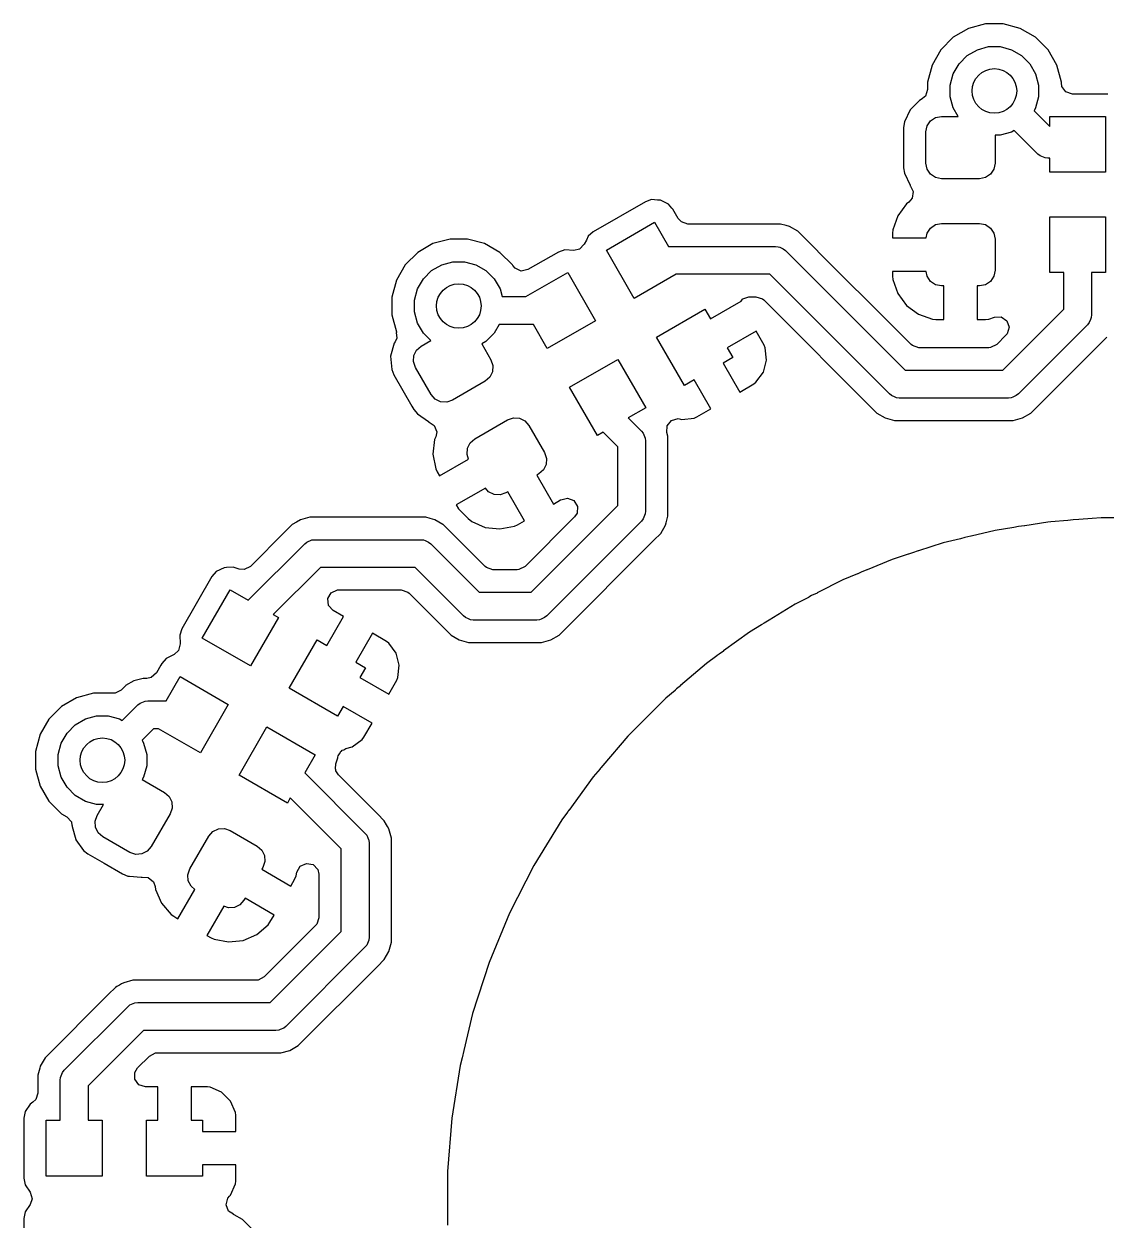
# Model space of a CAD drawing. Extents: x 0.79 to 7.64, y -5.35 to -0.98.
# Drawn here: x 3.8228 to 4.2049, y -4.8896 to -4.4674 of the extents above; entities that cross this region are included whole.
import ezdxf

# ---------------------------------------------------------------- set-up
doc = ezdxf.new("R2010")
doc.units = 0
doc.header["$MEASUREMENT"] = 0
doc.layers.add('BLACK', color=7, linetype='CONTINUOUS')

msp = doc.modelspace()

# ---------------------------------------------------------------- linework, layer by layer
at = {"layer": 'BLACK', "linetype": 'CONTINUOUS'}
for p, q in [((4.15638, -4.46899), (4.15099, -4.4721)), ((4.16239, -4.46737), (4.15638, -4.46899)), ((4.16862, -4.46737), (4.16239, -4.46737)), ((4.17463, -4.46899), (4.16862, -4.46737)), ((4.18002, -4.4721), (4.17463, -4.46899)), ((4.15099, -4.4721), (4.14659, -4.4765)), ((4.18442, -4.4765), (4.18002, -4.4721)), ((4.14659, -4.4765), (4.14348, -4.48189)), ((4.15301, -4.48143), (4.15592, -4.47852)), ((4.15592, -4.47852), (4.15948, -4.47647)), ((4.15948, -4.47647), (4.16345, -4.4754)), ((4.16345, -4.4754), (4.16756, -4.4754)), ((4.16756, -4.4754), (4.17153, -4.47647)), ((4.17153, -4.47647), (4.17509, -4.47852)), ((4.17509, -4.47852), (4.178, -4.48143)), ((4.18754, -4.48189), (4.18442, -4.4765)), ((4.14348, -4.48189), (4.14186, -4.4879)), ((4.15096, -4.48499), (4.15301, -4.48143)), ((4.178, -4.48143), (4.18006, -4.48499)), ((4.18915, -4.4879), (4.18754, -4.48189)), ((4.14989, -4.48896), (4.15096, -4.48499)), ((4.18006, -4.48499), (4.18112, -4.48896)), ((4.14186, -4.49056), (4.14112, -4.49285)), ((4.14186, -4.4879), (4.14186, -4.49056)), ((4.14989, -4.49307), (4.14989, -4.48896)), ((4.18112, -4.48896), (4.18112, -4.49307)), ((4.18915, -4.48821), (4.18915, -4.4879)), ((4.18915, -4.4879), (4.18915, -4.4879)), ((4.18934, -4.48941), (4.18915, -4.48821)), ((4.19075, -4.49136), (4.18934, -4.48941)), ((4.19305, -4.49211), (4.19075, -4.49136)), ((4.13904, -4.49436), (4.1357, -4.4977)), ((4.13961, -4.49409), (4.13904, -4.49436)), ((4.14112, -4.49285), (4.13961, -4.49409)), ((4.15096, -4.49704), (4.14989, -4.49307)), ((4.18112, -4.49307), (4.18006, -4.49704)), ((4.2055, -4.49211), (4.19305, -4.49211)), ((4.1357, -4.4977), (4.1337, -4.50199)), ((4.14295, -4.50161), (4.14474, -4.50042)), ((4.14474, -4.50042), (4.14685, -4.5)), ((4.14685, -4.5), (4.15266, -4.5)), ((4.15266, -4.5), (4.15096, -4.49704)), ((4.18006, -4.49704), (4.17948, -4.49803)), ((4.17948, -4.49803), (4.18504, -4.50359)), ((4.18504, -4.50359), (4.18504, -4.5)), ((4.18504, -4.5), (4.20472, -4.5)), ((4.20472, -4.5), (4.20472, -4.51969)), ((4.1337, -4.50199), (4.13344, -4.50394)), ((4.13344, -4.50394), (4.13344, -4.51811)), ((4.1337, -4.50199), (4.1337, -4.50199)), ((4.14134, -4.50551), (4.14176, -4.5034)), ((4.14176, -4.5034), (4.14295, -4.50161)), ((4.14134, -4.51654), (4.14134, -4.50551)), ((4.16756, -4.50663), (4.16575, -4.50663)), ((4.16575, -4.50663), (4.16575, -4.51654)), ((4.17153, -4.50556), (4.16756, -4.50663)), ((4.17252, -4.50499), (4.17153, -4.50556)), ((4.18085, -4.51332), (4.17252, -4.50499)), ((4.14176, -4.51864), (4.14134, -4.51654)), ((4.16575, -4.51654), (4.16533, -4.51864)), ((4.1816, -4.51393), (4.18085, -4.51332)), ((4.18285, -4.51445), (4.1816, -4.51393)), ((4.1816, -4.51393), (4.1816, -4.51393)), ((4.18337, -4.51467), (4.18285, -4.51445)), ((4.18433, -4.51476), (4.18337, -4.51467)), ((4.18337, -4.51467), (4.18337, -4.51467)), ((4.18504, -4.51476), (4.18433, -4.51476)), ((4.18504, -4.51969), (4.18504, -4.51476)), ((4.13344, -4.51811), (4.13344, -4.51811)), ((4.13344, -4.51811), (4.1337, -4.52006)), ((4.1337, -4.52006), (4.1337, -4.52006)), ((4.1337, -4.52006), (4.1357, -4.52434)), ((4.14295, -4.52043), (4.14176, -4.51864)), ((4.14474, -4.52163), (4.14295, -4.52043)), ((4.16413, -4.52043), (4.16235, -4.52163)), ((4.16533, -4.51864), (4.16413, -4.52043)), ((4.20472, -4.51969), (4.18504, -4.51969)), ((4.1357, -4.52434), (4.1357, -4.52434)), ((4.1357, -4.52434), (4.1357, -4.52434)), ((4.1357, -4.52434), (4.13576, -4.5244)), ((4.13576, -4.5244), (4.1358, -4.52449)), ((4.1358, -4.52449), (4.1359, -4.52462)), ((4.1359, -4.52462), (4.13588, -4.52464)), ((4.13588, -4.52464), (4.13685, -4.52655)), ((4.14685, -4.52205), (4.14474, -4.52163)), ((4.16024, -4.52205), (4.14685, -4.52205)), ((4.16235, -4.52163), (4.16024, -4.52205)), ((4.04447, -4.5294), (4.04225, -4.53016)), ((4.04656, -4.52954), (4.04447, -4.5294)), ((4.04447, -4.5294), (4.04447, -4.5294)), ((4.0476, -4.52961), (4.04656, -4.52954)), ((4.05042, -4.531), (4.0476, -4.52961)), ((4.13647, -4.52892), (4.13531, -4.53029)), ((4.13685, -4.52655), (4.13647, -4.52892)), ((4.04225, -4.53016), (4.02385, -4.54078)), ((4.05161, -4.53235), (4.05042, -4.531)), ((4.05197, -4.53276), (4.05161, -4.53235)), ((4.05243, -4.53357), (4.05197, -4.53276)), ((4.05387, -4.53607), (4.05243, -4.53357)), ((4.13446, -4.53092), (4.13136, -4.53512)), ((4.13531, -4.53029), (4.13446, -4.53092)), ((4.13446, -4.53092), (4.13446, -4.53092)), ((4.02847, -4.54723), (4.04552, -4.53738)), ((4.04552, -4.53738), (4.05044, -4.54591)), ((4.05496, -4.53727), (4.05387, -4.53607)), ((4.05725, -4.53801), (4.05496, -4.53727)), ((4.08992, -4.53801), (4.05725, -4.53801)), ((4.09191, -4.53855), (4.08992, -4.53801)), ((4.08992, -4.53801), (4.08992, -4.53801)), ((4.13136, -4.53512), (4.12964, -4.54005)), ((4.14295, -4.53941), (4.14474, -4.53821)), ((4.14474, -4.53821), (4.14685, -4.5378)), ((4.14685, -4.5378), (4.16024, -4.5378)), ((4.16024, -4.5378), (4.16235, -4.53821)), ((4.16235, -4.53821), (4.16413, -4.53941)), ((4.18504, -4.55512), (4.18504, -4.53543)), ((4.18504, -4.53543), (4.20472, -4.53543)), ((4.20472, -4.53543), (4.20472, -4.55512)), ((4.02209, -4.54233), (4.02143, -4.54366)), ((4.02385, -4.54078), (4.02209, -4.54233)), ((4.09318, -4.53889), (4.09191, -4.53855)), ((4.0961, -4.54057), (4.09318, -4.53889)), ((4.09318, -4.53889), (4.09318, -4.53889)), ((4.11025, -4.55472), (4.0961, -4.54057)), ((4.0961, -4.54057), (4.0961, -4.54057)), ((4.0961, -4.54057), (4.0961, -4.54057)), ((4.12964, -4.54005), (4.12953, -4.54122)), ((4.12953, -4.54122), (4.12953, -4.54291)), ((4.14142, -4.54291), (4.14176, -4.5412)), ((4.14176, -4.5412), (4.14295, -4.53941)), ((4.16413, -4.53941), (4.16533, -4.5412)), ((4.16533, -4.5412), (4.16575, -4.54331)), ((3.96725, -4.5449), (3.96186, -4.54801)), ((3.97327, -4.54329), (3.96725, -4.5449)), ((3.97949, -4.54329), (3.97327, -4.54329)), ((3.9855, -4.5449), (3.97949, -4.54329)), ((3.99089, -4.54801), (3.9855, -4.5449)), ((4.01901, -4.54689), (4.01694, -4.54733)), ((4.02069, -4.54516), (4.01901, -4.54689)), ((4.02143, -4.54366), (4.02069, -4.54516)), ((4.05044, -4.54591), (4.08823, -4.54591)), ((4.08823, -4.54591), (4.08919, -4.546)), ((4.08919, -4.546), (4.08919, -4.546)), ((4.08919, -4.546), (4.08971, -4.54622)), ((4.08971, -4.54622), (4.09096, -4.54674)), ((4.09096, -4.54674), (4.09096, -4.54674)), ((4.09096, -4.54674), (4.09171, -4.54735)), ((4.12953, -4.54291), (4.12953, -4.54291)), ((4.12953, -4.54291), (4.14142, -4.54291)), ((4.16575, -4.54331), (4.16575, -4.55433)), ((3.96186, -4.54801), (3.95746, -4.55241)), ((3.9953, -4.55241), (3.99089, -4.54801)), ((4.01156, -4.54788), (4.00077, -4.5541)), ((4.01378, -4.54712), (4.01156, -4.54788)), ((4.01694, -4.54733), (4.01378, -4.54712)), ((4.01378, -4.54712), (4.01378, -4.54712)), ((4.03832, -4.56427), (4.02847, -4.54723)), ((4.09171, -4.54735), (4.13393, -4.58957)), ((3.95746, -4.55241), (3.95435, -4.5578)), ((3.96388, -4.55734), (3.96679, -4.55444)), ((3.96679, -4.55444), (3.97035, -4.55238)), ((3.97035, -4.55238), (3.97432, -4.55132)), ((3.97432, -4.55132), (3.97843, -4.55132)), ((3.97843, -4.55132), (3.9824, -4.55238)), ((3.9824, -4.55238), (3.98596, -4.55444)), ((3.98596, -4.55444), (3.98887, -4.55734)), ((3.99545, -4.55268), (3.9953, -4.55241)), ((3.99622, -4.55363), (3.99545, -4.55268)), ((3.99842, -4.5546), (3.99622, -4.55363)), ((4.00077, -4.5541), (3.99842, -4.5546)), ((4.00007, -4.56362), (4.01483, -4.5551)), ((4.01483, -4.5551), (4.02468, -4.57215)), ((4.12385, -4.56833), (4.11025, -4.55472)), ((4.14142, -4.55472), (4.12953, -4.55472)), ((4.12953, -4.55472), (4.12953, -4.55472)), ((4.12953, -4.55472), (4.12953, -4.55642)), ((4.14176, -4.55644), (4.14142, -4.55472)), ((4.16575, -4.55433), (4.16533, -4.55644)), ((4.18996, -4.55512), (4.18504, -4.55512)), ((4.18996, -4.56804), (4.18996, -4.55512)), ((4.20472, -4.55512), (4.1998, -4.55512)), ((4.1998, -4.55512), (4.1998, -4.57008)), ((3.95435, -4.5578), (3.95274, -4.56382)), ((3.96183, -4.5609), (3.96388, -4.55734)), ((3.98887, -4.55734), (3.99093, -4.5609)), ((4.05308, -4.55575), (4.03832, -4.56427)), ((4.08619, -4.55575), (4.05308, -4.55575)), ((4.12841, -4.59797), (4.08619, -4.55575)), ((4.12953, -4.55642), (4.12964, -4.55759)), ((4.12964, -4.55759), (4.12964, -4.55759)), ((4.12964, -4.55759), (4.13136, -4.56252)), ((4.14295, -4.55823), (4.14176, -4.55644)), ((4.14474, -4.55942), (4.14295, -4.55823)), ((4.14685, -4.55984), (4.14474, -4.55942)), ((4.16235, -4.55942), (4.16024, -4.55984)), ((4.16413, -4.55823), (4.16235, -4.55942)), ((4.16533, -4.55644), (4.16413, -4.55823)), ((3.96076, -4.56487), (3.96183, -4.5609)), ((3.99093, -4.5609), (3.99166, -4.56362)), ((3.99166, -4.56362), (4.00007, -4.56362)), ((4.0777, -4.56405), (4.07874, -4.56365)), ((4.07874, -4.56365), (4.07894, -4.56364)), ((4.07894, -4.56364), (4.08131, -4.56364)), ((4.08131, -4.56364), (4.0836, -4.56439)), ((4.13136, -4.56252), (4.13446, -4.56672)), ((4.14764, -4.55984), (4.14685, -4.55984)), ((4.14764, -4.57165), (4.14764, -4.55984)), ((4.16024, -4.55984), (4.15945, -4.55984)), ((4.15945, -4.55984), (4.15945, -4.57165)), ((3.95274, -4.56382), (3.95274, -4.57004)), ((3.96076, -4.56898), (3.96076, -4.56487)), ((4.06521, -4.57148), (4.07602, -4.56524)), ((4.07602, -4.56524), (4.07649, -4.56451)), ((4.07649, -4.56451), (4.07659, -4.56447)), ((4.07659, -4.56447), (4.07665, -4.56439)), ((4.07665, -4.56439), (4.0777, -4.56405)), ((4.0836, -4.56439), (4.08406, -4.56479)), ((4.08406, -4.56479), (4.12402, -4.60474)), ((4.13446, -4.56672), (4.13446, -4.56672)), ((4.13446, -4.56672), (4.13866, -4.56982)), ((3.95274, -4.57004), (3.95435, -4.57605)), ((3.96183, -4.57296), (3.96076, -4.56898)), ((4.02468, -4.57215), (4.00763, -4.58199)), ((4.04619, -4.57791), (4.06324, -4.56807)), ((4.06324, -4.56807), (4.06521, -4.57148)), ((4.13606, -4.58053), (4.12385, -4.56833)), ((4.13866, -4.56982), (4.14359, -4.57154)), ((4.14359, -4.57154), (4.14476, -4.57165)), ((4.14476, -4.57165), (4.14764, -4.57165)), ((4.14764, -4.57165), (4.14764, -4.57165)), ((4.15945, -4.57165), (4.15945, -4.57165)), ((4.15945, -4.57165), (4.16232, -4.57165)), ((4.16232, -4.57165), (4.16349, -4.57154)), ((4.16349, -4.57154), (4.16553, -4.57083)), ((4.16349, -4.57154), (4.16349, -4.57154)), ((4.16553, -4.57083), (4.16794, -4.57078)), ((4.16794, -4.57078), (4.16992, -4.57215)), ((4.16843, -4.58957), (4.18996, -4.56804)), ((4.16992, -4.57215), (4.17071, -4.57442)), ((4.19945, -4.57165), (4.19897, -4.57281)), ((4.19971, -4.57104), (4.19945, -4.57165)), ((4.1998, -4.57008), (4.19971, -4.57104)), ((4.19971, -4.57104), (4.19971, -4.57104)), ((3.95441, -4.5763), (3.95431, -4.57633)), ((3.95431, -4.57633), (3.95446, -4.57828)), ((3.95435, -4.57605), (3.95435, -4.57605)), ((3.95435, -4.57605), (3.95441, -4.5763)), ((3.96388, -4.57652), (3.96183, -4.57296)), ((3.99063, -4.57347), (3.98887, -4.57652)), ((4.00271, -4.57347), (3.99063, -4.57347)), ((4.00763, -4.58199), (4.00271, -4.57347)), ((4.08134, -4.5758), (4.07111, -4.58171)), ((4.08419, -4.58074), (4.08134, -4.5758)), ((4.17071, -4.57442), (4.17002, -4.57673)), ((4.19836, -4.57356), (4.17395, -4.59797)), ((4.19897, -4.57281), (4.19836, -4.57356)), ((4.19897, -4.57281), (4.19897, -4.57281)), ((3.95352, -4.58011), (3.9523, -4.58467)), ((3.95387, -4.57961), (3.95352, -4.58011)), ((3.95352, -4.58011), (3.95352, -4.58011)), ((3.95446, -4.57828), (3.95387, -4.57961)), ((3.9631, -4.58108), (3.96649, -4.57913)), ((3.96649, -4.57913), (3.96388, -4.57652)), ((3.98596, -4.57942), (3.98446, -4.58029)), ((3.98446, -4.58029), (3.98773, -4.58596)), ((3.98887, -4.57652), (3.98596, -4.57942)), ((4.05603, -4.59496), (4.04619, -4.57791)), ((4.13652, -4.58093), (4.13606, -4.58053)), ((4.16631, -4.58053), (4.16416, -4.58163)), ((4.16957, -4.57727), (4.16631, -4.58053)), ((4.17002, -4.57673), (4.16957, -4.57727)), ((4.17834, -4.60474), (4.20514, -4.57795)), ((3.9523, -4.58467), (3.95271, -4.58938)), ((3.96039, -4.58658), (3.96053, -4.58443)), ((3.96053, -4.58443), (3.96148, -4.5825)), ((3.96148, -4.5825), (3.9631, -4.58108)), ((4.07111, -4.58171), (4.07308, -4.58512)), ((4.08458, -4.58165), (4.08419, -4.58074)), ((4.08506, -4.58604), (4.08458, -4.58165)), ((4.08458, -4.58165), (4.08458, -4.58165)), ((4.13881, -4.58167), (4.13652, -4.58093)), ((4.16355, -4.58167), (4.13881, -4.58167)), ((4.16416, -4.58163), (4.16355, -4.58167)), ((3.96108, -4.58861), (3.96039, -4.58658)), ((3.9666, -4.59816), (3.96108, -4.58861)), ((3.98773, -4.58596), (3.98843, -4.58799)), ((3.98843, -4.58799), (3.98829, -4.59014)), ((4.0155, -4.59563), (4.03255, -4.58579)), ((4.03255, -4.58579), (4.04239, -4.60283)), ((4.07308, -4.58512), (4.06967, -4.58709)), ((4.06967, -4.58709), (4.07558, -4.59731)), ((4.08392, -4.59031), (4.08506, -4.58604)), ((4.08506, -4.58604), (4.08506, -4.58604)), ((3.95271, -4.58938), (3.95271, -4.58938)), ((3.95271, -4.58938), (3.95346, -4.5912)), ((3.95346, -4.5912), (3.95346, -4.5912)), ((3.95346, -4.5912), (3.95983, -4.60223)), ((3.98733, -4.59207), (3.98572, -4.59349)), ((3.98829, -4.59014), (3.98733, -4.59207)), ((4.05944, -4.59299), (4.05603, -4.59496)), ((4.06535, -4.60322), (4.05944, -4.59299)), ((4.08131, -4.59387), (4.08392, -4.59031)), ((4.08392, -4.59031), (4.08392, -4.59031)), ((4.13393, -4.58957), (4.16843, -4.58957)), ((3.98572, -4.59349), (3.97413, -4.60018)), ((4.02535, -4.61268), (4.0155, -4.59563)), ((4.07558, -4.59731), (4.08051, -4.59446)), ((4.08051, -4.59446), (4.08131, -4.59387)), ((3.96801, -4.59978), (3.9666, -4.59816)), ((3.96994, -4.60073), (3.96801, -4.59978)), ((3.97209, -4.60087), (3.96994, -4.60073)), ((3.97413, -4.60018), (3.97209, -4.60087)), ((4.12916, -4.59858), (4.12841, -4.59797)), ((4.1304, -4.59909), (4.12916, -4.59858)), ((4.12916, -4.59858), (4.12916, -4.59858)), ((4.13093, -4.59931), (4.1304, -4.59909)), ((4.13189, -4.59941), (4.13093, -4.59931)), ((4.13093, -4.59931), (4.13093, -4.59931)), ((4.17047, -4.59941), (4.13189, -4.59941)), ((4.17143, -4.59931), (4.17047, -4.59941)), ((4.17196, -4.59909), (4.17143, -4.59931)), ((4.17143, -4.59931), (4.17143, -4.59931)), ((4.17321, -4.59858), (4.17196, -4.59909)), ((4.17395, -4.59797), (4.17321, -4.59858)), ((4.17321, -4.59858), (4.17321, -4.59858)), ((3.95983, -4.60223), (3.96055, -4.60347)), ((3.96055, -4.60347), (3.96174, -4.60503)), ((3.96174, -4.60503), (3.96562, -4.60774)), ((4.04239, -4.60283), (4.0362, -4.60641)), ((4.06041, -4.60607), (4.06535, -4.60322)), ((4.12402, -4.60474), (4.12402, -4.60474)), ((4.12402, -4.60474), (4.12402, -4.60474)), ((4.12402, -4.60474), (4.12402, -4.60474)), ((4.12402, -4.60474), (4.12694, -4.60643)), ((4.17542, -4.60643), (4.17834, -4.60474)), ((4.17834, -4.60474), (4.17834, -4.60474)), ((4.17834, -4.60474), (4.17834, -4.60474)), ((3.96562, -4.60774), (3.96569, -4.60776)), ((3.96569, -4.60776), (3.96578, -4.60782)), ((3.96578, -4.60782), (3.96593, -4.60789)), ((3.96593, -4.60789), (3.96592, -4.60791)), ((3.96592, -4.60791), (3.96771, -4.60907)), ((3.96771, -4.60907), (3.96858, -4.61132)), ((3.982, -4.61382), (3.99359, -4.60712)), ((3.99359, -4.60712), (3.99563, -4.60643)), ((3.99563, -4.60643), (3.99777, -4.60657)), ((3.99777, -4.60657), (3.9997, -4.60752)), ((3.9997, -4.60752), (4.00112, -4.60914)), ((4.00112, -4.60914), (4.00663, -4.61869)), ((4.0362, -4.60641), (4.04088, -4.61109)), ((4.04987, -4.61159), (4.05, -4.60918)), ((4.05, -4.60918), (4.05151, -4.60731)), ((4.05151, -4.60731), (4.05384, -4.60669)), ((4.05384, -4.60669), (4.05464, -4.60682)), ((4.05464, -4.60682), (4.05511, -4.60694)), ((4.05511, -4.60694), (4.0595, -4.60647)), ((4.05511, -4.60694), (4.05511, -4.60694)), ((4.0595, -4.60647), (4.06041, -4.60607)), ((4.0595, -4.60647), (4.0595, -4.60647)), ((4.12694, -4.60643), (4.12694, -4.60643)), ((4.12694, -4.60643), (4.12694, -4.60643)), ((4.12694, -4.60643), (4.12694, -4.60643)), ((4.12694, -4.60643), (4.1302, -4.6073)), ((4.1302, -4.6073), (4.1302, -4.6073)), ((4.1302, -4.6073), (4.17216, -4.6073)), ((4.17216, -4.6073), (4.17542, -4.60643)), ((4.17216, -4.6073), (4.17216, -4.6073)), ((4.17542, -4.60643), (4.17542, -4.60643)), ((4.17542, -4.60643), (4.17542, -4.60643)), ((3.96783, -4.61406), (3.96725, -4.61924)), ((3.96826, -4.61309), (3.96783, -4.61406)), ((3.96783, -4.61406), (3.96783, -4.61406)), ((3.96858, -4.61132), (3.96826, -4.61309)), ((3.98038, -4.61523), (3.982, -4.61382)), ((4.02738, -4.6115), (4.02535, -4.61268)), ((4.03248, -4.61661), (4.02738, -4.6115)), ((4.04088, -4.61109), (4.04149, -4.61183)), ((4.04149, -4.61183), (4.04149, -4.61183)), ((4.04149, -4.61183), (4.04223, -4.61361)), ((4.04223, -4.61361), (4.04232, -4.61457)), ((4.05022, -4.61288), (4.04987, -4.61159)), ((4.05022, -4.63768), (4.05022, -4.61288)), ((3.97929, -4.61931), (3.97943, -4.61716)), ((3.97943, -4.61716), (3.98038, -4.61523)), ((4.00663, -4.61869), (4.00732, -4.62072)), ((4.03248, -4.63733), (4.03248, -4.61661)), ((4.04232, -4.61457), (4.04232, -4.63937)), ((3.96725, -4.61924), (3.96725, -4.61924)), ((3.96725, -4.61924), (3.96822, -4.62438)), ((3.96956, -4.62691), (3.97985, -4.62097)), ((3.97985, -4.62097), (3.97929, -4.61931)), ((4.00718, -4.62287), (4.00623, -4.6248)), ((4.00732, -4.62072), (4.00718, -4.62287)), ((3.96822, -4.62438), (3.96871, -4.62544)), ((3.96871, -4.62544), (3.96956, -4.62691)), ((4.00462, -4.62622), (4.00393, -4.62661)), ((4.00393, -4.62661), (4.00984, -4.63684)), ((4.00623, -4.6248), (4.00462, -4.62622)), ((3.98576, -4.63119), (3.97546, -4.63714)), ((3.98691, -4.63251), (3.98576, -4.63119)), ((3.98884, -4.63346), (3.98691, -4.63251)), ((3.99099, -4.6336), (3.98884, -4.63346)), ((3.99302, -4.63291), (3.99099, -4.6336)), ((3.9937, -4.63252), (3.99302, -4.63291)), ((3.99961, -4.64274), (3.9937, -4.63252)), ((4.00984, -4.63684), (4.01233, -4.6354)), ((4.01233, -4.6354), (4.01239, -4.63536)), ((4.01239, -4.63536), (4.0124, -4.63536)), ((4.0124, -4.63536), (4.01241, -4.63536)), ((4.01241, -4.63536), (4.01472, -4.63475)), ((4.01241, -4.63536), (4.01241, -4.63536)), ((4.01472, -4.63475), (4.01696, -4.63563)), ((3.97546, -4.63714), (3.97623, -4.63848)), ((3.97623, -4.63848), (3.97973, -4.64193)), ((4.0019, -4.66791), (4.03248, -4.63733)), ((4.00984, -4.63684), (4.00984, -4.63684)), ((4.01696, -4.63563), (4.01826, -4.63766)), ((4.01826, -4.63766), (4.01812, -4.64006)), ((4.04232, -4.63937), (4.04223, -4.64033)), ((4.05022, -4.64106), (4.05022, -4.63768)), ((4.05022, -4.63768), (4.05022, -4.63768)), ((3.91911, -4.64319), (3.91758, -4.64408)), ((3.9205, -4.64239), (3.91911, -4.64319)), ((3.92376, -4.64152), (3.9205, -4.64239)), ((3.9205, -4.64239), (3.9205, -4.64239)), ((3.92713, -4.64152), (3.92376, -4.64152)), ((3.92376, -4.64152), (3.92376, -4.64152)), ((3.92737, -4.64152), (3.92713, -4.64152)), ((3.96468, -4.64152), (3.92737, -4.64152)), ((3.92737, -4.64152), (3.92737, -4.64152)), ((3.96621, -4.64193), (3.96468, -4.64152)), ((3.96468, -4.64152), (3.96468, -4.64152)), ((3.96794, -4.64239), (3.96621, -4.64193)), ((3.97074, -4.64401), (3.96794, -4.64239)), ((3.96794, -4.64239), (3.96794, -4.64239)), ((3.97086, -4.64408), (3.97074, -4.64401)), ((3.97074, -4.64401), (3.97074, -4.64401)), ((3.97973, -4.64193), (3.98095, -4.64297)), ((3.98095, -4.64297), (3.98095, -4.64297)), ((3.98095, -4.64297), (3.98573, -4.64506)), ((3.99712, -4.64418), (3.99961, -4.64274)), ((3.99961, -4.64274), (3.99961, -4.64274)), ((4.01725, -4.6414), (3.99977, -4.65888)), ((4.04088, -4.64285), (4.00742, -4.67631)), ((4.01812, -4.64006), (4.01725, -4.6414)), ((4.04149, -4.6421), (4.04088, -4.64285)), ((4.04223, -4.64033), (4.04149, -4.6421)), ((4.04223, -4.64033), (4.04223, -4.64033)), ((4.04934, -4.64432), (4.04958, -4.64342)), ((4.04958, -4.64342), (4.05022, -4.64106)), ((4.18435, -4.64319), (4.17621, -4.64448)), ((4.18546, -4.64311), (4.18435, -4.64319)), ((4.18435, -4.64319), (4.18435, -4.64319)), ((4.18435, -4.64319), (4.18435, -4.64319)), ((4.19137, -4.64264), (4.18546, -4.64311)), ((4.19145, -4.64263), (4.19137, -4.64264)), ((4.19137, -4.64264), (4.19137, -4.64264)), ((4.19327, -4.64241), (4.19145, -4.64263)), ((4.19528, -4.64233), (4.19327, -4.64241)), ((4.19536, -4.64233), (4.19528, -4.64233)), ((4.20001, -4.64196), (4.19536, -4.64233)), ((4.20316, -4.64171), (4.20001, -4.64196)), ((4.21067, -4.64171), (4.20316, -4.64171)), ((3.91519, -4.64646), (3.90279, -4.65887)), ((3.91758, -4.64408), (3.91519, -4.64646)), ((3.91519, -4.64646), (3.91519, -4.64646)), ((3.91519, -4.64646), (3.91519, -4.64646)), ((3.91519, -4.64646), (3.91519, -4.64646)), ((3.97435, -4.64756), (3.97086, -4.64408)), ((3.98566, -4.65888), (3.97435, -4.64756)), ((3.98573, -4.64506), (3.99092, -4.64564)), ((3.99092, -4.64564), (3.99605, -4.64467)), ((3.99092, -4.64564), (3.99092, -4.64564)), ((3.99605, -4.64467), (3.99712, -4.64418)), ((3.99605, -4.64467), (3.99605, -4.64467)), ((3.99712, -4.64418), (3.99712, -4.64418)), ((4.04527, -4.64962), (4.04766, -4.64724)), ((4.04766, -4.64724), (4.04934, -4.64432)), ((4.1572, -4.64819), (4.1551, -4.64862)), ((4.15727, -4.64817), (4.1572, -4.64819)), ((4.16571, -4.64615), (4.15727, -4.64817)), ((4.15727, -4.64817), (4.15727, -4.64817)), ((4.1723, -4.6451), (4.16571, -4.64615)), ((4.16571, -4.64615), (4.16571, -4.64615)), ((4.17238, -4.64509), (4.1723, -4.6451)), ((4.1723, -4.6451), (4.1723, -4.6451)), ((4.1723, -4.6451), (4.1723, -4.6451)), ((4.17406, -4.64475), (4.17238, -4.64509)), ((4.17613, -4.64449), (4.17406, -4.64475)), ((4.17621, -4.64448), (4.17613, -4.64449)), ((4.17621, -4.64448), (4.17621, -4.64448)), ((3.90205, -4.67077), (3.92197, -4.65085)), ((3.92197, -4.65085), (3.92271, -4.65024)), ((3.92271, -4.65024), (3.92449, -4.6495)), ((3.92449, -4.6495), (3.92545, -4.64941)), ((3.92449, -4.6495), (3.92449, -4.6495)), ((3.92545, -4.64941), (3.96299, -4.64941)), ((3.96299, -4.64941), (3.96395, -4.6495)), ((3.96395, -4.6495), (3.96395, -4.6495)), ((3.96395, -4.6495), (3.96447, -4.64972)), ((3.96447, -4.64972), (3.96573, -4.65024)), ((3.96573, -4.65024), (3.96573, -4.65024)), ((3.96573, -4.65024), (3.96647, -4.65085)), ((3.96647, -4.65085), (3.98353, -4.66791)), ((4.01181, -4.68309), (4.04527, -4.64962)), ((4.04527, -4.64962), (4.04527, -4.64962)), ((4.14735, -4.65055), (4.13866, -4.65338)), ((4.15349, -4.64908), (4.14735, -4.65055)), ((4.14735, -4.65055), (4.14735, -4.65055)), ((4.15358, -4.64906), (4.15349, -4.64908)), ((4.15349, -4.64908), (4.15349, -4.64908)), ((4.1551, -4.64862), (4.15358, -4.64906)), ((4.1294, -4.65638), (4.12051, -4.66007)), ((4.13507, -4.65454), (4.1294, -4.65638)), ((4.13516, -4.65451), (4.13507, -4.65454)), ((4.13652, -4.654), (4.13516, -4.65451)), ((4.1386, -4.65339), (4.13652, -4.654)), ((4.13866, -4.65338), (4.1386, -4.65339)), ((4.13866, -4.65338), (4.13866, -4.65338)), ((3.89075, -4.66069), (3.8892, -4.66246)), ((3.89357, -4.6593), (3.89075, -4.66069)), ((3.89435, -4.65925), (3.89357, -4.6593)), ((3.89357, -4.6593), (3.89357, -4.6593)), ((3.8967, -4.6591), (3.89435, -4.65925)), ((3.89775, -4.65945), (3.8967, -4.6591)), ((3.8967, -4.6591), (3.8967, -4.6591)), ((3.8967, -4.6591), (3.8967, -4.6591)), ((3.89878, -4.6598), (3.89775, -4.65945)), ((3.90064, -4.65996), (3.89878, -4.6598)), ((3.90279, -4.65887), (3.90064, -4.65996)), ((3.92749, -4.65925), (3.91087, -4.67587)), ((3.96095, -4.65925), (3.92749, -4.65925)), ((3.97802, -4.67631), (3.96095, -4.65925)), ((3.98613, -4.65928), (3.98566, -4.65888)), ((3.98842, -4.66002), (3.98613, -4.65928)), ((3.99701, -4.66002), (3.98842, -4.66002)), ((3.99762, -4.65997), (3.99701, -4.66002)), ((3.99977, -4.65888), (3.99762, -4.65997)), ((4.11843, -4.66086), (4.11725, -4.66142)), ((4.12046, -4.66009), (4.11843, -4.66086)), ((4.12051, -4.66007), (4.12046, -4.66009)), ((4.12051, -4.66007), (4.12051, -4.66007)), ((3.8892, -4.66246), (3.87858, -4.68085)), ((4.11197, -4.66361), (4.10293, -4.66821)), ((4.11716, -4.66146), (4.11197, -4.66361)), ((4.11725, -4.66142), (4.11716, -4.66146)), ((4.11716, -4.66146), (4.11716, -4.66146)), ((3.88581, -4.68413), (3.89565, -4.66708)), ((3.89565, -4.66708), (3.90205, -4.67077)), ((3.93012, -4.67023), (3.93133, -4.66815)), ((3.93133, -4.66815), (3.93353, -4.66717)), ((3.93353, -4.66717), (3.93394, -4.66715)), ((3.93394, -4.66715), (3.95607, -4.66715)), ((3.95607, -4.66715), (3.95836, -4.66789)), ((3.95836, -4.66789), (3.95883, -4.66829)), ((3.95883, -4.66829), (3.97124, -4.6807)), ((3.98353, -4.66791), (4.0019, -4.66791)), ((4.10095, -4.66915), (4.09995, -4.66973)), ((4.10288, -4.66824), (4.10095, -4.66915)), ((4.10293, -4.66821), (4.10288, -4.66824)), ((4.10293, -4.66821), (4.10293, -4.66821)), ((3.93038, -4.67263), (3.93012, -4.67023)), ((3.93199, -4.67442), (3.93038, -4.67263)), ((4.09515, -4.67217), (4.08602, -4.67777)), ((4.09986, -4.66978), (4.09515, -4.67217)), ((4.09995, -4.66973), (4.09986, -4.66978)), ((4.09986, -4.66978), (4.09986, -4.66978)), ((3.9127, -4.67692), (3.90286, -4.69397)), ((3.91087, -4.67587), (3.9127, -4.67692)), ((3.92975, -4.68676), (3.93565, -4.67653)), ((3.93565, -4.67653), (3.93199, -4.67442)), ((3.97876, -4.67693), (3.97802, -4.67631)), ((3.9798, -4.67736), (3.97876, -4.67693)), ((3.97876, -4.67693), (3.97876, -4.67693)), ((3.98054, -4.67766), (3.9798, -4.67736)), ((3.9815, -4.67776), (3.98054, -4.67766)), ((3.98054, -4.67766), (3.98054, -4.67766)), ((4.00394, -4.67776), (3.9815, -4.67776)), ((4.0049, -4.67766), (4.00394, -4.67776)), ((4.00542, -4.67745), (4.0049, -4.67766)), ((4.0049, -4.67766), (4.0049, -4.67766)), ((4.00667, -4.67693), (4.00542, -4.67745)), ((4.00742, -4.67631), (4.00667, -4.67693)), ((4.00667, -4.67693), (4.00667, -4.67693)), ((4.08602, -4.67777), (4.08597, -4.6778)), ((4.08602, -4.67777), (4.08602, -4.67777)), ((3.87858, -4.68085), (3.87783, -4.68308)), ((3.97124, -4.6807), (3.97124, -4.6807)), ((3.97124, -4.6807), (3.97257, -4.68204)), ((4.08328, -4.67945), (4.07906, -4.68204)), ((4.08338, -4.67939), (4.08328, -4.67945)), ((4.08328, -4.67945), (4.08328, -4.67945)), ((4.08419, -4.67883), (4.08338, -4.67939)), ((4.08597, -4.6778), (4.08419, -4.67883)), ((3.87804, -4.68623), (3.87744, -4.68856)), ((3.87783, -4.68308), (3.87783, -4.68308)), ((3.87783, -4.68308), (3.87804, -4.68623)), ((3.90286, -4.69397), (3.88581, -4.68413)), ((3.9165, -4.70184), (3.92634, -4.68479)), ((3.92634, -4.68479), (3.92975, -4.68676)), ((3.94588, -4.68244), (3.93998, -4.69267)), ((3.95082, -4.68529), (3.94588, -4.68244)), ((3.94588, -4.68244), (3.94588, -4.68244)), ((3.95162, -4.68588), (3.95082, -4.68529)), ((3.95082, -4.68529), (3.95082, -4.68529)), ((3.95422, -4.68945), (3.95162, -4.68588)), ((3.95162, -4.68588), (3.95162, -4.68588)), ((3.97257, -4.68204), (3.97363, -4.68309)), ((3.97363, -4.68309), (3.97655, -4.68478)), ((3.97655, -4.68478), (3.97981, -4.68565)), ((3.97981, -4.68565), (3.97981, -4.68565)), ((3.97981, -4.68565), (4.00562, -4.68565)), ((4.00562, -4.68565), (4.00888, -4.68478)), ((4.00562, -4.68565), (4.00562, -4.68565)), ((4.00888, -4.68478), (4.01181, -4.68309)), ((4.00888, -4.68478), (4.00888, -4.68478)), ((4.00888, -4.68478), (4.00888, -4.68478)), ((4.01181, -4.68309), (4.01181, -4.68309)), ((4.01181, -4.68309), (4.01181, -4.68309)), ((4.07906, -4.68204), (4.06989, -4.6887)), ((3.87587, -4.68998), (3.87304, -4.69138)), ((3.87744, -4.68856), (3.87587, -4.68998)), ((3.95537, -4.69371), (3.95422, -4.68945)), ((4.06754, -4.69041), (4.06379, -4.69313)), ((4.06763, -4.69034), (4.06754, -4.69041)), ((4.06827, -4.68982), (4.06763, -4.69034)), ((4.06985, -4.68873), (4.06827, -4.68982)), ((4.06989, -4.6887), (4.06985, -4.68873)), ((3.87116, -4.69371), (3.86958, -4.69645)), ((3.87149, -4.69314), (3.87116, -4.69371)), ((3.87304, -4.69138), (3.87149, -4.69314)), ((3.93998, -4.69267), (3.94339, -4.69464)), ((3.94339, -4.69464), (3.94142, -4.69805)), ((3.95489, -4.6981), (3.95537, -4.69371)), ((3.95537, -4.69371), (3.95537, -4.69371)), ((4.06379, -4.69313), (4.05465, -4.70093)), ((4.06379, -4.69313), (4.06379, -4.69313)), ((3.86489, -4.69839), (3.86163, -4.69927)), ((3.86621, -4.69839), (3.86489, -4.69839)), ((3.86779, -4.69806), (3.86621, -4.69839)), ((3.86958, -4.69645), (3.86779, -4.69806)), ((3.87301, -4.70629), (3.87794, -4.69776)), ((3.87794, -4.69776), (3.89498, -4.70761)), ((3.94142, -4.69805), (3.95165, -4.70395)), ((3.9545, -4.69902), (3.95489, -4.6981)), ((3.95489, -4.6981), (3.95489, -4.6981)), ((3.85714, -4.70252), (3.855, -4.70361)), ((3.8587, -4.70095), (3.85714, -4.70252)), ((3.85874, -4.70093), (3.8587, -4.70095)), ((3.86163, -4.69927), (3.85874, -4.70093)), ((3.86163, -4.69927), (3.86163, -4.69927)), ((3.93354, -4.71168), (3.9165, -4.70184)), ((3.95165, -4.70395), (3.9545, -4.69902)), ((3.9545, -4.69902), (3.9545, -4.69902)), ((4.05272, -4.70259), (4.04944, -4.70539)), ((4.05281, -4.70251), (4.05272, -4.70259)), ((4.05328, -4.70206), (4.05281, -4.70251)), ((4.05462, -4.70096), (4.05328, -4.70206)), ((4.05465, -4.70093), (4.05462, -4.70096)), ((4.05465, -4.70093), (4.05465, -4.70093)), ((3.84142, -4.70521), (3.83603, -4.70832)), ((3.84743, -4.70359), (3.84142, -4.70521)), ((3.85366, -4.70359), (3.84743, -4.70359)), ((3.85388, -4.70362), (3.85366, -4.70359)), ((3.85366, -4.70359), (3.85366, -4.70359)), ((3.855, -4.70361), (3.85388, -4.70362)), ((3.86309, -4.70773), (3.86384, -4.70712)), ((3.86384, -4.70712), (3.86561, -4.70638)), ((3.86561, -4.70638), (3.86657, -4.70629)), ((3.86657, -4.70629), (3.87301, -4.70629)), ((3.95165, -4.70395), (3.95165, -4.70395)), ((4.04944, -4.70539), (4.04039, -4.71443)), ((4.04944, -4.70539), (4.04944, -4.70539)), ((3.83603, -4.70832), (3.83163, -4.71272)), ((3.85756, -4.71326), (3.86309, -4.70773)), ((3.89498, -4.70761), (3.88514, -4.72465)), ((3.93551, -4.70828), (3.93354, -4.71168)), ((3.94574, -4.71418), (3.93551, -4.70828)), ((3.83163, -4.71272), (3.82851, -4.71811)), ((3.83805, -4.71765), (3.84096, -4.71474)), ((3.84096, -4.71474), (3.84452, -4.71269)), ((3.84452, -4.71269), (3.84849, -4.71162)), ((3.84849, -4.71162), (3.8526, -4.71162)), ((3.8526, -4.71162), (3.85657, -4.71269)), ((3.85657, -4.71269), (3.85756, -4.71326)), ((3.89878, -4.73253), (3.90862, -4.71548)), ((3.90862, -4.71548), (3.92567, -4.72532)), ((3.94289, -4.71912), (3.94574, -4.71418)), ((4.03933, -4.71546), (4.03901, -4.71582)), ((4.04036, -4.71446), (4.03933, -4.71546)), ((4.04039, -4.71443), (4.04036, -4.71446)), ((4.04039, -4.71443), (4.04039, -4.71443)), ((3.82851, -4.71811), (3.8269, -4.72412)), ((3.836, -4.72121), (3.83805, -4.71765)), ((3.86861, -4.71613), (3.86452, -4.72022)), ((3.87038, -4.71613), (3.86861, -4.71613)), ((3.88514, -4.72465), (3.87038, -4.71613)), ((3.93873, -4.72252), (3.9423, -4.71992)), ((3.9423, -4.71992), (3.94289, -4.71912)), ((3.9423, -4.71992), (3.9423, -4.71992)), ((3.94289, -4.71912), (3.94289, -4.71912)), ((4.03609, -4.71873), (4.02721, -4.72914)), ((4.03892, -4.7159), (4.03609, -4.71873)), ((4.03609, -4.71873), (4.03609, -4.71873)), ((4.03901, -4.71582), (4.03892, -4.7159)), ((4.03892, -4.7159), (4.03892, -4.7159)), ((3.8269, -4.72412), (3.8269, -4.73035)), ((3.83493, -4.72518), (3.836, -4.72121)), ((3.86452, -4.72022), (3.86509, -4.72121)), ((3.86509, -4.72121), (3.86616, -4.72518)), ((3.9343, -4.725), (3.93469, -4.7242)), ((3.93469, -4.7242), (3.935, -4.72401)), ((3.935, -4.72401), (3.93518, -4.72376)), ((3.93518, -4.72376), (3.93575, -4.72357)), ((3.93575, -4.72357), (3.9365, -4.72312)), ((3.9365, -4.72312), (3.93873, -4.72252)), ((3.83493, -4.72929), (3.83493, -4.72518)), ((3.86616, -4.72518), (3.86616, -4.72929)), ((3.92567, -4.72532), (3.92198, -4.73172)), ((3.93293, -4.7285), (3.93365, -4.72637)), ((3.93364, -4.72622), (3.93379, -4.72572)), ((3.93365, -4.72637), (3.93364, -4.72622)), ((3.93379, -4.72572), (3.9343, -4.725)), ((3.8269, -4.73035), (3.82851, -4.73636)), ((3.836, -4.73326), (3.83493, -4.72929)), ((3.86616, -4.72929), (3.86509, -4.73326)), ((3.91583, -4.74237), (3.89878, -4.73253)), ((3.92198, -4.73172), (3.94324, -4.75299)), ((3.93279, -4.73031), (3.93291, -4.72854)), ((3.93294, -4.73062), (3.93279, -4.73031)), ((3.93291, -4.72854), (3.93293, -4.7285)), ((3.93294, -4.73095), (3.93294, -4.73062)), ((3.93347, -4.73166), (3.93294, -4.73095)), ((3.93388, -4.73246), (3.93347, -4.73166)), ((3.94763, -4.74621), (3.93388, -4.73246)), ((4.02624, -4.73028), (4.02384, -4.73308)), ((4.02632, -4.73018), (4.02624, -4.73028)), ((4.0265, -4.72994), (4.02632, -4.73018)), ((4.02718, -4.72917), (4.0265, -4.72994)), ((4.02721, -4.72914), (4.02718, -4.72917)), ((4.02721, -4.72914), (4.02721, -4.72914)), ((3.82851, -4.73636), (3.83163, -4.74175)), ((3.83805, -4.73682), (3.836, -4.73326)), ((3.84096, -4.73973), (3.83805, -4.73682)), ((3.86509, -4.73326), (3.86461, -4.73411)), ((3.86461, -4.73411), (3.87246, -4.73864)), ((4.02384, -4.73308), (4.01517, -4.74501)), ((4.02384, -4.73308), (4.02384, -4.73308)), ((3.84452, -4.74179), (3.84096, -4.73973)), ((3.87246, -4.73864), (3.87408, -4.74006)), ((3.87408, -4.74006), (3.87503, -4.74199)), ((3.91688, -4.74054), (3.91583, -4.74237)), ((3.93484, -4.7585), (3.91688, -4.74054)), ((3.83163, -4.74175), (3.83603, -4.74615)), ((3.84849, -4.74285), (3.84452, -4.74179)), ((3.85094, -4.74285), (3.84849, -4.74285)), ((3.84869, -4.74674), (3.85094, -4.74285)), ((3.87517, -4.74414), (3.87448, -4.74617)), ((3.87503, -4.74199), (3.87517, -4.74414)), ((4.01515, -4.74503), (4.01487, -4.74541)), ((4.01517, -4.74501), (4.01515, -4.74503)), ((4.01517, -4.74501), (4.01517, -4.74501)), ((3.83603, -4.74615), (3.83795, -4.74726)), ((3.83795, -4.74726), (3.83956, -4.74905)), ((3.83956, -4.74905), (3.83978, -4.75035)), ((3.848, -4.74878), (3.84869, -4.74674)), ((3.84814, -4.75092), (3.848, -4.74878)), ((3.87448, -4.74617), (3.86779, -4.75776)), ((3.95002, -4.7486), (3.94763, -4.74621)), ((3.94763, -4.74621), (3.94763, -4.74621)), ((3.95086, -4.75006), (3.95002, -4.7486)), ((4.01274, -4.74835), (4.00288, -4.76444)), ((4.01474, -4.74561), (4.01274, -4.74835)), ((4.01481, -4.74551), (4.01474, -4.74561)), ((4.01474, -4.74561), (4.01474, -4.74561)), ((4.01487, -4.74541), (4.01481, -4.74551)), ((3.83978, -4.75035), (3.83988, -4.75034)), ((3.83988, -4.75034), (3.83991, -4.75068)), ((3.83991, -4.75068), (3.83991, -4.75068)), ((3.83991, -4.75068), (3.83991, -4.75068)), ((3.83991, -4.75068), (3.84113, -4.75525)), ((3.84909, -4.75285), (3.84814, -4.75092)), ((3.85071, -4.75427), (3.84909, -4.75285)), ((3.88812, -4.75405), (3.88954, -4.75243)), ((3.88954, -4.75243), (3.89147, -4.75148)), ((3.89147, -4.75148), (3.89361, -4.75134)), ((3.89361, -4.75134), (3.89565, -4.75203)), ((3.89565, -4.75203), (3.90519, -4.75754)), ((3.94324, -4.75299), (3.94386, -4.75373)), ((3.94386, -4.75373), (3.94386, -4.75373)), ((3.94386, -4.75373), (3.94424, -4.75466)), ((3.95122, -4.75068), (3.95086, -4.75006)), ((3.95086, -4.75006), (3.95086, -4.75006)), ((3.95171, -4.75152), (3.95122, -4.75068)), ((3.95258, -4.75478), (3.95171, -4.75152)), ((3.95171, -4.75152), (3.95171, -4.75152)), ((3.84113, -4.75525), (3.84113, -4.75525)), ((3.84113, -4.75525), (3.84113, -4.75525)), ((3.84113, -4.75525), (3.84118, -4.75532)), ((3.84118, -4.75532), (3.84384, -4.75912)), ((3.86026, -4.75978), (3.85071, -4.75427)), ((3.86779, -4.75776), (3.86637, -4.75938)), ((3.88143, -4.76564), (3.88812, -4.75405)), ((3.90519, -4.75754), (3.90681, -4.75896)), ((3.94424, -4.75466), (3.94448, -4.75525)), ((3.94448, -4.75525), (3.94459, -4.75551)), ((3.94459, -4.75551), (3.94469, -4.75647)), ((3.94469, -4.75647), (3.94469, -4.78976)), ((3.95258, -4.78784), (3.95258, -4.75478)), ((3.95258, -4.75478), (3.95258, -4.75478)), ((3.84384, -4.75912), (3.8454, -4.76032)), ((3.8454, -4.76032), (3.85111, -4.76362)), ((3.86229, -4.76047), (3.86026, -4.75978)), ((3.86444, -4.76033), (3.86229, -4.76047)), ((3.86637, -4.75938), (3.86444, -4.76033)), ((3.90681, -4.75896), (3.90776, -4.76089)), ((3.90776, -4.76089), (3.9079, -4.76303)), ((3.93484, -4.78773), (3.93484, -4.7585)), ((3.85111, -4.76362), (3.85767, -4.7674)), ((3.88073, -4.76768), (3.88143, -4.76564)), ((3.90721, -4.76507), (3.90682, -4.76575)), ((3.90682, -4.76575), (3.91705, -4.77166)), ((3.9079, -4.76303), (3.90721, -4.76507)), ((3.91922, -4.76679), (3.92038, -4.76468)), ((3.92038, -4.76468), (3.92256, -4.76365)), ((3.92256, -4.76365), (3.92492, -4.7641)), ((3.92492, -4.7641), (3.92658, -4.76585)), ((3.92658, -4.76585), (3.92695, -4.76752)), ((4.00288, -4.76444), (3.99431, -4.78126)), ((4.00288, -4.76444), (4.00288, -4.76444)), ((3.85767, -4.7674), (3.85767, -4.7674)), ((3.85767, -4.7674), (3.85949, -4.76816)), ((3.85949, -4.76816), (3.86005, -4.76821)), ((3.86005, -4.76821), (3.8642, -4.76857)), ((3.8642, -4.76857), (3.86428, -4.76855)), ((3.86428, -4.76855), (3.86438, -4.76855)), ((3.86438, -4.76855), (3.86454, -4.76854)), ((3.86454, -4.76854), (3.86454, -4.76856)), ((3.86454, -4.76856), (3.86668, -4.76867)), ((3.86668, -4.76867), (3.86855, -4.77019)), ((3.86855, -4.77019), (3.86916, -4.77188)), ((3.88087, -4.76982), (3.88073, -4.76768)), ((3.88183, -4.77175), (3.88087, -4.76982)), ((3.91705, -4.77166), (3.91848, -4.76917)), ((3.91848, -4.76917), (3.91897, -4.7681)), ((3.91897, -4.7681), (3.91922, -4.76679)), ((3.91897, -4.7681), (3.91897, -4.7681)), ((3.92695, -4.76752), (3.92695, -4.78284)), ((3.86916, -4.77188), (3.86928, -4.77293)), ((3.86928, -4.77293), (3.86928, -4.77293)), ((3.86928, -4.77293), (3.87137, -4.77772)), ((3.8772, -4.7832), (3.88314, -4.7729)), ((3.88314, -4.7729), (3.88183, -4.77175)), ((3.91705, -4.77166), (3.91705, -4.77166)), ((3.87137, -4.77772), (3.87137, -4.77772)), ((3.87137, -4.77772), (3.87477, -4.78167)), ((3.89337, -4.77881), (3.88743, -4.78911)), ((3.89503, -4.77937), (3.89337, -4.77881)), ((3.8991, -4.77828), (3.89717, -4.77923)), ((3.90052, -4.77666), (3.8991, -4.77828)), ((3.90091, -4.77598), (3.90052, -4.77666)), ((3.91114, -4.78189), (3.90091, -4.77598)), ((3.87477, -4.78167), (3.87477, -4.78167)), ((3.87477, -4.78167), (3.87573, -4.78235)), ((3.87573, -4.78235), (3.8772, -4.7832)), ((3.89717, -4.77923), (3.89503, -4.77937)), ((3.9097, -4.78437), (3.91114, -4.78189)), ((3.92695, -4.78284), (3.9262, -4.78513)), ((3.99431, -4.78126), (3.98709, -4.7987)), ((3.90507, -4.78874), (3.90902, -4.78533)), ((3.92581, -4.7856), (3.90764, -4.80376)), ((3.90902, -4.78533), (3.9097, -4.78437)), ((3.9097, -4.78437), (3.9097, -4.78437)), ((3.9262, -4.78513), (3.92581, -4.7856)), ((3.88743, -4.78911), (3.88889, -4.78995)), ((3.88743, -4.78911), (3.88743, -4.78911)), ((3.88889, -4.78995), (3.88889, -4.78995)), ((3.88889, -4.78995), (3.88996, -4.79044)), ((3.88996, -4.79044), (3.88996, -4.79044)), ((3.88996, -4.79044), (3.89509, -4.79141)), ((3.89509, -4.79141), (3.90028, -4.79083)), ((3.89509, -4.79141), (3.89509, -4.79141)), ((3.90028, -4.79083), (3.90507, -4.78874)), ((3.90028, -4.79083), (3.90028, -4.79083)), ((3.90977, -4.8128), (3.93484, -4.78773)), ((3.94459, -4.79072), (3.94386, -4.7925)), ((3.94469, -4.78976), (3.94459, -4.79072)), ((3.95171, -4.79471), (3.95258, -4.79145)), ((3.95258, -4.78808), (3.95258, -4.78784)), ((3.95258, -4.78784), (3.95258, -4.78784)), ((3.95258, -4.79145), (3.95258, -4.78808)), ((3.94324, -4.79324), (3.91529, -4.8212)), ((3.94386, -4.7925), (3.94324, -4.79324)), ((3.95002, -4.79763), (3.95171, -4.79471)), ((3.91968, -4.82797), (3.94763, -4.80002)), ((3.94763, -4.80002), (3.95002, -4.79763)), ((3.94763, -4.80002), (3.94763, -4.80002)), ((3.98709, -4.7987), (3.98126, -4.81665)), ((3.90764, -4.80376), (3.9055, -4.80485)), ((3.85512, -4.80746), (3.85274, -4.80985)), ((3.85566, -4.80715), (3.85512, -4.80746)), ((3.85658, -4.80662), (3.85566, -4.80715)), ((3.85726, -4.80623), (3.85658, -4.80662)), ((3.85805, -4.80577), (3.85726, -4.80623)), ((3.8613, -4.8049), (3.85805, -4.80577)), ((3.86468, -4.8049), (3.8613, -4.8049)), ((3.8613, -4.8049), (3.8613, -4.8049)), ((3.86492, -4.8049), (3.86468, -4.8049)), ((3.90489, -4.8049), (3.86492, -4.8049)), ((3.86492, -4.8049), (3.86492, -4.8049)), ((3.9055, -4.80485), (3.90489, -4.8049)), ((3.85274, -4.80985), (3.8303, -4.83229)), ((3.85274, -4.80985), (3.85274, -4.80985)), ((3.85274, -4.80985), (3.85274, -4.80985)), ((3.86026, -4.81362), (3.86203, -4.81289)), ((3.86203, -4.81289), (3.86299, -4.8128)), ((3.86203, -4.81289), (3.86203, -4.81289)), ((3.86299, -4.8128), (3.90977, -4.8128)), ((3.83707, -4.83668), (3.85951, -4.81424)), ((3.85951, -4.81424), (3.86026, -4.81362)), ((3.98126, -4.81665), (3.97814, -4.82966)), ((3.91529, -4.8212), (3.91455, -4.82181)), ((3.86503, -4.82264), (3.84547, -4.8422)), ((3.91181, -4.82264), (3.86503, -4.82264)), ((3.91277, -4.82254), (3.91181, -4.82264)), ((3.91329, -4.82233), (3.91277, -4.82254)), ((3.91277, -4.82254), (3.91277, -4.82254)), ((3.91455, -4.82181), (3.91329, -4.82233)), ((3.91455, -4.82181), (3.91455, -4.82181)), ((3.9135, -4.83053), (3.91676, -4.82966)), ((3.91676, -4.82966), (3.91968, -4.82797)), ((3.91676, -4.82966), (3.91676, -4.82966)), ((3.91676, -4.82966), (3.91676, -4.82966)), ((3.91968, -4.82797), (3.91968, -4.82797)), ((3.91968, -4.82797), (3.91968, -4.82797)), ((3.97814, -4.82966), (3.97751, -4.83228)), ((3.8303, -4.83229), (3.82861, -4.83521)), ((3.86297, -4.83587), (3.86716, -4.83167)), ((3.86716, -4.83167), (3.8693, -4.83058)), ((3.8693, -4.83058), (3.86991, -4.83053)), ((3.86991, -4.83053), (3.9135, -4.83053)), ((3.9135, -4.83053), (3.9135, -4.83053)), ((3.97751, -4.83228), (3.97685, -4.835)), ((3.82841, -4.83596), (3.82774, -4.83847)), ((3.82861, -4.83521), (3.82841, -4.83596)), ((3.82841, -4.83596), (3.82841, -4.83596)), ((3.82861, -4.83521), (3.82861, -4.83521)), ((3.82861, -4.83521), (3.82861, -4.83521)), ((3.83572, -4.8392), (3.83646, -4.83742)), ((3.83646, -4.83742), (3.83707, -4.83668)), ((3.83646, -4.83742), (3.83646, -4.83742)), ((3.86201, -4.83742), (3.86297, -4.83587)), ((3.86201, -4.83983), (3.86201, -4.83742)), ((3.97685, -4.835), (3.9739, -4.85364)), ((3.82774, -4.83847), (3.82774, -4.84474)), ((3.83563, -4.84016), (3.83572, -4.8392)), ((3.83563, -4.85433), (3.83563, -4.84016)), ((3.84547, -4.8422), (3.84547, -4.85433)), ((3.86343, -4.84178), (3.86201, -4.83983)), ((3.86572, -4.84252), (3.86343, -4.84178)), ((3.82774, -4.84474), (3.82699, -4.84703)), ((3.87008, -4.84252), (3.86572, -4.84252)), ((3.87008, -4.85433), (3.87008, -4.84252)), ((3.87008, -4.84252), (3.87008, -4.84252)), ((3.88759, -4.84252), (3.88189, -4.84252)), ((3.88189, -4.84252), (3.88189, -4.84252)), ((3.88189, -4.84252), (3.88189, -4.85433)), ((3.88858, -4.84263), (3.88759, -4.84252)), ((3.89262, -4.84442), (3.88858, -4.84263)), ((3.89574, -4.84754), (3.89262, -4.84442)), ((3.82502, -4.84864), (3.82327, -4.85125)), ((3.826, -4.84798), (3.82502, -4.84864)), ((3.82502, -4.84864), (3.82502, -4.84864)), ((3.82699, -4.84703), (3.826, -4.84798)), ((3.89752, -4.85158), (3.89574, -4.84754)), ((3.82327, -4.85125), (3.82281, -4.85355)), ((3.82281, -4.85355), (3.82281, -4.85355)), ((3.82281, -4.85355), (3.82281, -4.87479)), ((3.82327, -4.85125), (3.82327, -4.85125)), ((3.83071, -4.87402), (3.83071, -4.85433)), ((3.83071, -4.85433), (3.83563, -4.85433)), ((3.84547, -4.85433), (3.85039, -4.85433)), ((3.85039, -4.85433), (3.85039, -4.87402)), ((3.86614, -4.87402), (3.86614, -4.85433)), ((3.86614, -4.85433), (3.87008, -4.85433)), ((3.88189, -4.85433), (3.88583, -4.85433)), ((3.88583, -4.85433), (3.88583, -4.85827)), ((3.89764, -4.85257), (3.89752, -4.85158)), ((3.89764, -4.85827), (3.89764, -4.85257)), ((3.89764, -4.85257), (3.89764, -4.85257)), ((3.9739, -4.85364), (3.97242, -4.87245)), ((3.9739, -4.85364), (3.9739, -4.85364)), ((3.9739, -4.85364), (3.9739, -4.85364)), ((3.88583, -4.85827), (3.89764, -4.85827)), ((3.89764, -4.85827), (3.89764, -4.85827)), ((3.89764, -4.87008), (3.88583, -4.87008)), ((3.88583, -4.87008), (3.88583, -4.87402)), ((3.89764, -4.87245), (3.89764, -4.87008)), ((3.89764, -4.87008), (3.89764, -4.87008)), ((3.82281, -4.87479), (3.82281, -4.87479)), ((3.82281, -4.87479), (3.82327, -4.8771)), ((3.85039, -4.87402), (3.83071, -4.87402)), ((3.88583, -4.87402), (3.86614, -4.87402)), ((3.89752, -4.87677), (3.89764, -4.87578)), ((3.89764, -4.87578), (3.89764, -4.87245)), ((3.89764, -4.87578), (3.89764, -4.87578)), ((3.97242, -4.87245), (3.97242, -4.87246)), ((3.97242, -4.87246), (3.97242, -4.89133)), ((3.82327, -4.8771), (3.82327, -4.8771)), ((3.82327, -4.8771), (3.82503, -4.87972)), ((3.82503, -4.87972), (3.82568, -4.88204)), ((3.89574, -4.88081), (3.89752, -4.87677)), ((3.82503, -4.88406), (3.82327, -4.88668)), ((3.82568, -4.88204), (3.82503, -4.88406)), ((3.89425, -4.88412), (3.89487, -4.88179)), ((3.89511, -4.88637), (3.89425, -4.88412)), ((3.89487, -4.88179), (3.89539, -4.88116)), ((3.89539, -4.88116), (3.89574, -4.88081)), ((3.82327, -4.88668), (3.82281, -4.88899)), ((3.82327, -4.88668), (3.82327, -4.88668)), ((3.89686, -4.88751), (3.89511, -4.88637)), ((3.89684, -4.88757), (3.89686, -4.88751)), ((3.89707, -4.88766), (3.89684, -4.88757)), ((3.89999, -4.88935), (3.89707, -4.88766)), ((3.82281, -4.88899), (3.82281, -4.88899)), ((3.82281, -4.88899), (3.82281, -4.90144)), ((3.93307, -4.92242), (3.89999, -4.88935)), ((3.89999, -4.88935), (3.89999, -4.88935)), ((3.89999, -4.88935), (3.89999, -4.88935)), ((3.89999, -4.88935), (3.89999, -4.88935))]:
    msp.add_line(p, q, dxfattribs=at)
at = {"layer": 'BLACK'}
for centre in [(4.16551, -4.49102), (3.97638, -4.56693), (3.85055, -4.72724)]:
    msp.add_circle(centre, 0.00787, dxfattribs=at)

doc.saveas('drawing.dxf')
